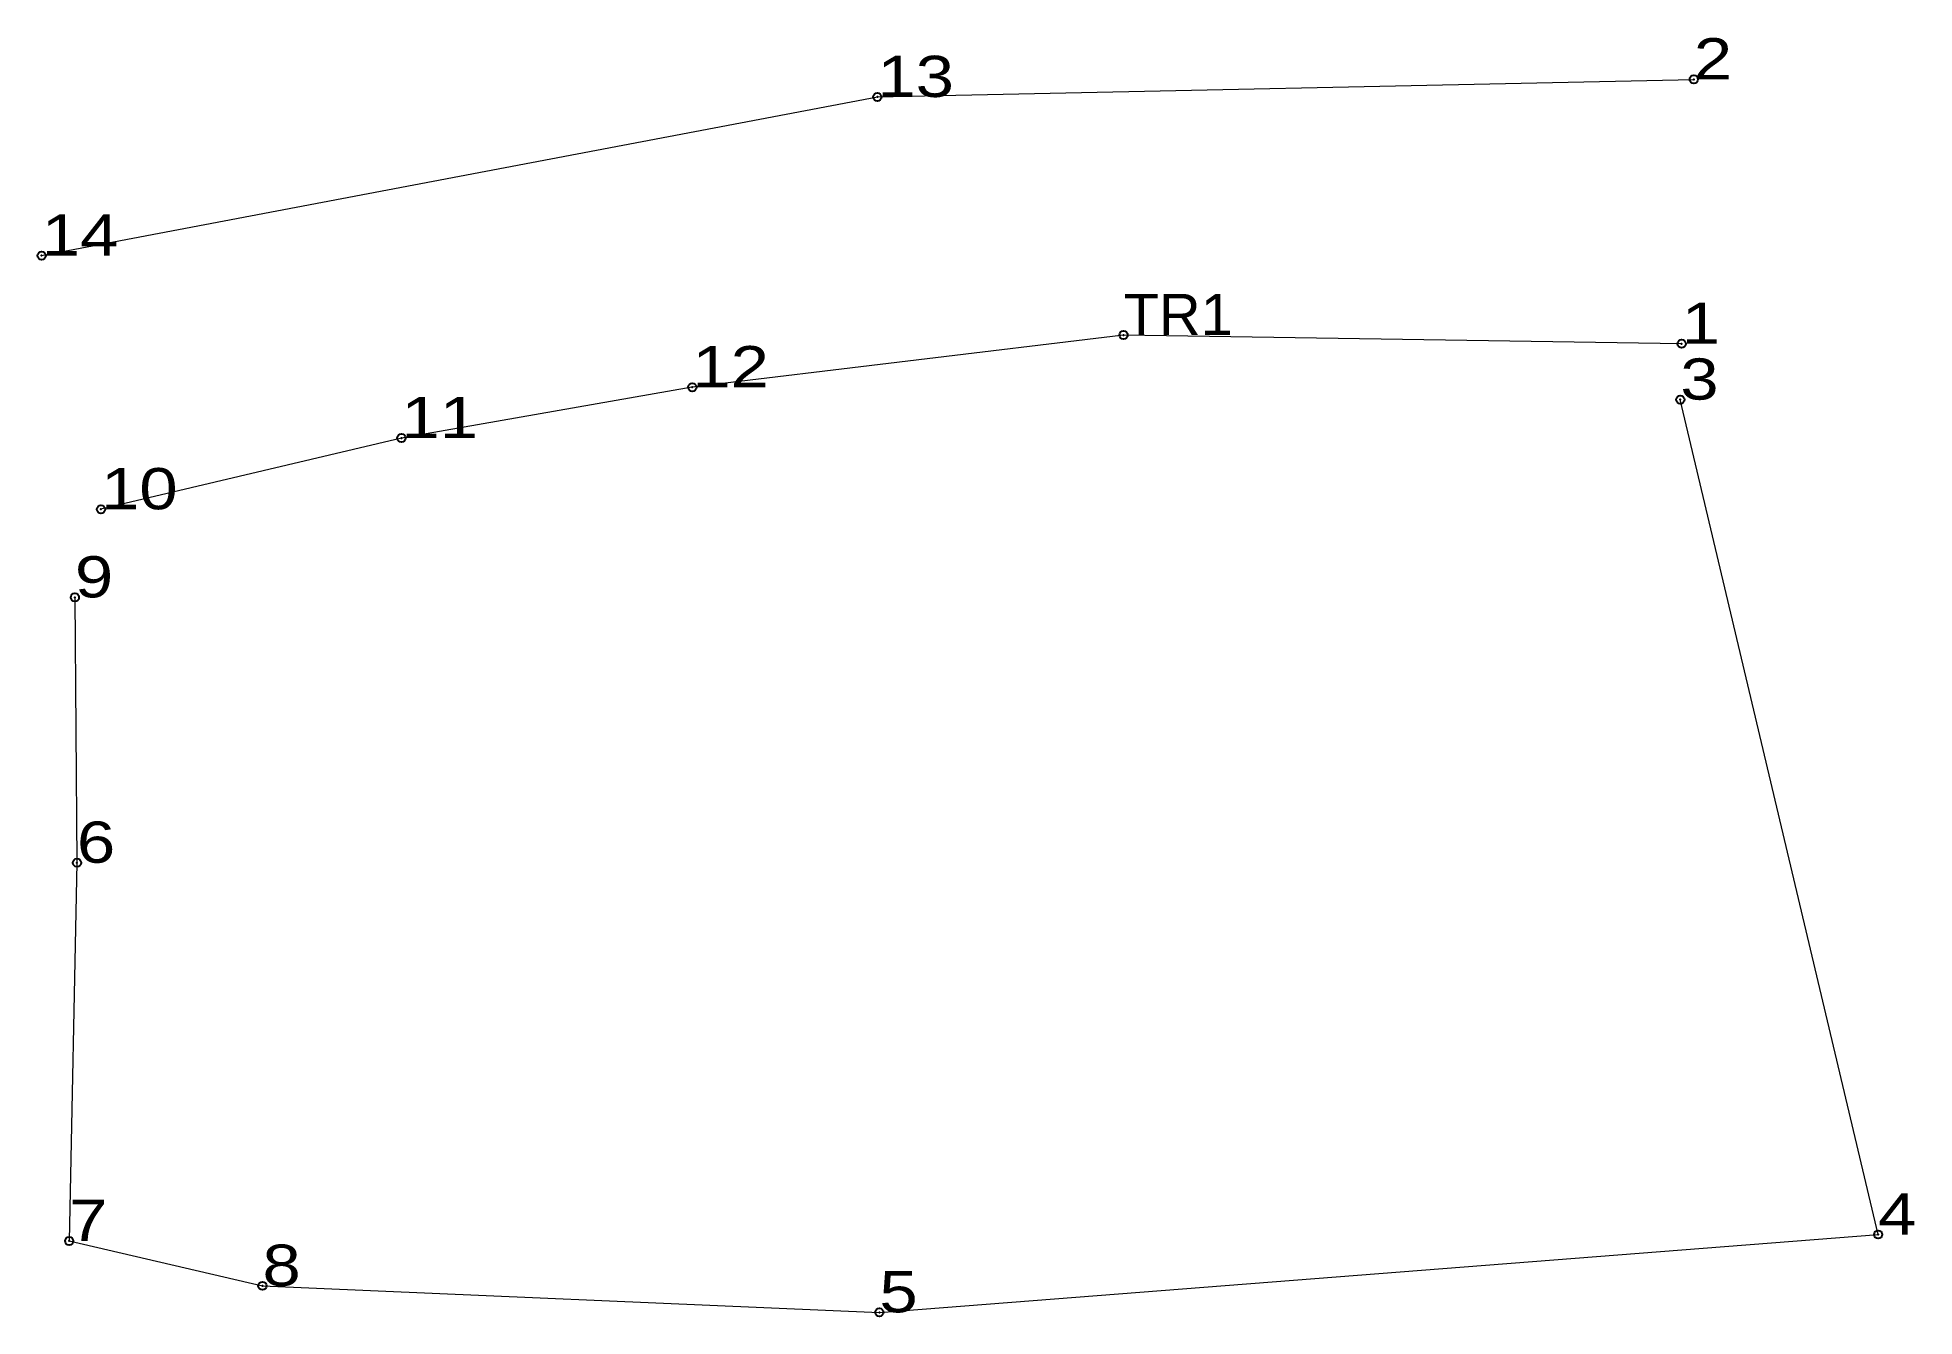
# Model space of a CAD drawing. Header units: metres. Extents: x 544927 to 545233, y 1836060 to 1836116.
# Drawn here: x 544926.7 to 545008.7, y 1836060.5 to 1836116.4 of the extents above; entities outside this region: 4.
import ezdxf

# ---------------------------------------------------------------- set-up
doc = ezdxf.new("R2010")
doc.units = ezdxf.units.M
doc.header["$LTSCALE"] = 0.72
doc.header["$PDMODE"] = 32
doc.header["$PDSIZE"] = 0.36
doc.layers.add('1', color=7, linetype='Continuous', lineweight=13)
doc.layers.add('12', color=7, linetype='Continuous')
doc.layers.add('7', color=7, linetype='Continuous')

msp = doc.modelspace()

# ---------------------------------------------------------------- linework, layer by layer
at = {"layer": '1'}
for points in [[(544926.89, 1836106.83), (544963.38, 1836113.76), (544999.03, 1836114.53)], [(544998.5, 1836102.98), (544974.13, 1836103.36), (544955.3, 1836101.08), (544942.6, 1836098.86), (544929.48, 1836095.75)], [(544928.34, 1836091.9), (544928.43, 1836080.31), (544928.09, 1836063.79), (544936.53, 1836061.83), (544963.47, 1836060.67), (545007.08, 1836064.07), (544998.44, 1836100.54)]]:
    msp.add_lwpolyline(points, dxfattribs=at)
at = {"layer": '7'}
for p in [(544999.03, 1836114.53), (544963.38, 1836113.76), (544926.89, 1836106.83), (544974.13, 1836103.36), (544998.5, 1836102.98), (544955.3, 1836101.08), (544998.44, 1836100.54), (544942.6, 1836098.86), (544929.48, 1836095.75), (544928.34, 1836091.9), (545229.37, 1836087.86), (545229.6, 1836087.85), (544928.43, 1836080.31), (545007.08, 1836064.07), (544928.09, 1836063.79), (544936.53, 1836061.83), (544963.47, 1836060.67)]:
    msp.add_point(p, dxfattribs=at)

# ---------------------------------------------------------------- texts
at = {"layer": '12'}
for s, width, p in [('2', 1.25, (544999.03, 1836114.53)), ('13', 1.25, (544963.38, 1836113.76)), ('14', 1.25, (544926.89, 1836106.83)), ('TR1', 1.05, (544974.13, 1836103.36)), ('1', 1.25, (544998.5, 1836102.98)), ('12', 1.25, (544955.3, 1836101.08)), ('3', 1.25, (544998.44, 1836100.54)), ('11', 1.25, (544942.6, 1836098.86)), ('10', 1.25, (544929.48, 1836095.75)), ('9', 1.25, (544928.34, 1836091.9)), ('T1', 1.1, (545229.37, 1836087.86)), ('T1', 1.1, (545229.6, 1836087.85)), ('6', 1.25, (544928.43, 1836080.31)), ('4', 1.25, (545007.08, 1836064.07)), ('7', 1.25, (544928.09, 1836063.79)), ('8', 1.25, (544936.53, 1836061.83)), ('5', 1.25, (544963.47, 1836060.67))]:
    msp.add_text(s, height=1.8, dxfattribs=dict(at, width=width)).set_placement(p)

doc.saveas('drawing.dxf')
